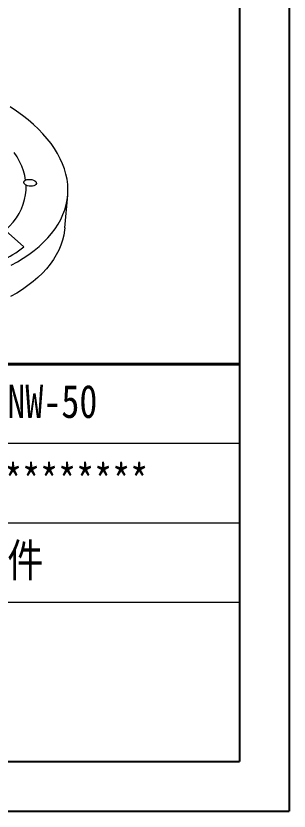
# Model space of a CAD drawing. Header units: inches. Extents: x -1125 to 2189, y 556 to 1115.
# Drawn here: x 1483.2 to 1556.2, y 557.2 to 769.7 of the extents above; entities that cross this region are included whole.
import ezdxf

# ---------------------------------------------------------------- set-up
doc = ezdxf.new("R2010")
doc.units = ezdxf.units.IN
doc.layers.add('文字', color=81, linetype='Continuous')
doc.layers.add('粗实线', color=7, linetype='Continuous', lineweight=30)
doc.layers.add('细实线', color=3, linetype='Continuous', lineweight=9)
doc.styles.add('宋体', font='', dxfattribs={"width": 0.8, "height": 3.5})
doc.styles.get('宋体').set_extended_font_data('SimSun')

msp = doc.modelspace()

# ---------------------------------------------------------------- linework, layer by layer
for p, q in [((1556.215, 1114.584), (1556.215, 557.2)), ((1542.944, 1101.313), (1542.944, 570.471)), ((794.458, 570.471), (1542.944, 570.471)), ((767.916, 557.2), (1556.215, 557.2))]:
    msp.add_line(p, q)
at = {"color": 7, "linetype": 'Continuous', "lineweight": 15}
for p, q in [((1496.317, 713.047), (1497.071, 721.725)), ((1480.472, 712.364), (1485.377, 707.931))]:
    msp.add_line(p, q, dxfattribs=at)
at = {"color": 7, "linetype": 'Continuous', "lineweight": 15, "flags": 128}
for points in [[(1481.964, 703.041), (1483.631, 703.963), (1485.214, 704.93), (1486.709, 705.939), (1488.113, 706.988), (1489.424, 708.075), (1490.639, 709.199), (1491.755, 710.357), (1492.771, 711.546), (1493.685, 712.765), (1494.494, 714.011), (1495.197, 715.282), (1495.794, 716.575), (1496.281, 717.887), (1496.66, 719.217), (1496.928, 720.561), (1497.086, 721.917), (1497.133, 723.283), (1497.069, 724.654), (1496.894, 726.03), (1496.609, 727.407), (1496.213, 728.783), (1495.709, 730.155), (1495.096, 731.519), (1494.376, 732.875), (1493.551, 734.218), (1492.621, 735.546), (1491.59, 736.857), (1490.458, 738.149), (1489.228, 739.418), (1487.903, 740.662), (1486.484, 741.878), (1484.976, 743.066), (1483.38, 744.221), (1481.7, 745.342)], [(1485.828, 725.783), (1485.597, 727.031), (1485.253, 728.278), (1484.797, 729.521), (1484.231, 730.757), (1483.556, 731.983), (1482.773, 733.196)], [(1485.828, 725.783), (1486.188, 725.912), (1486.61, 725.979), (1487.061, 725.979), (1487.51, 725.912), (1487.923, 725.783), (1488.27, 725.602), (1488.524, 725.381), (1488.668, 725.138), (1488.691, 724.889), (1488.591, 724.654), (1488.375, 724.449), (1488.059, 724.29), (1487.668, 724.189), (1487.228, 724.152), (1486.773, 724.183), (1486.337, 724.28), (1485.951, 724.434)], [(1480.472, 712.364), (1481.543, 713.45), (1482.504, 714.57), (1483.35, 715.723), (1484.081, 716.906), (1484.695, 718.114), (1485.189, 719.346), (1485.563, 720.597), (1485.814, 721.864), (1485.944, 723.144), (1485.951, 724.434)], [(1496.317, 713.047), (1496.248, 712.397), (1496.021, 711.045), (1495.683, 709.706), (1495.235, 708.384), (1494.677, 707.08), (1494.012, 705.798), (1493.239, 704.54), (1492.361, 703.308), (1491.38, 702.104), (1490.297, 700.932), (1489.114, 699.793), (1487.834, 698.69), (1486.459, 697.625), (1484.992, 696.599), (1483.436, 695.615), (1481.793, 694.675)]]:
    msp.add_lwpolyline(points, dxfattribs=at)
at = {"color": 7, "linetype": 'Continuous', "lineweight": 15}
msp.add_arc((1458.559, 743.716), 44.719, 288.62861, 306.84902, dxfattribs=at)
msp.add_open_spline([(1485.951, 724.434), (1485.862, 724.482), (1485.781, 724.533), (1485.638, 724.643), (1485.575, 724.702), (1485.472, 724.824), (1485.432, 724.886), (1485.373, 725.012), (1485.355, 725.077), (1485.344, 725.202), (1485.35, 725.265), (1485.386, 725.386), (1485.416, 725.444), (1485.497, 725.554), (1485.55, 725.606), (1485.675, 725.701), (1485.746, 725.744), (1485.828, 725.783)], degree=3, knots=[0, 0, 0, 0, 0.125, 0.125, 0.25, 0.25, 0.375, 0.375, 0.5, 0.5, 0.625, 0.625, 0.75, 0.75, 0.875, 0.875, 1, 1, 1, 1], dxfattribs=at)
at = {"layer": '粗实线', "color": 7, "lineweight": 40}
msp.add_line((1542.944, 676.64), (1224.439, 676.64), dxfattribs=at)
at = {"layer": '细实线', "color": 7}
for p, q in [((1542.944, 655.406), (1383.692, 655.406)), ((1542.944, 634.172), (1383.692, 634.172)), ((1542.944, 612.939), (1065.187, 612.939))]:
    msp.add_line(p, q, dxfattribs=at)

# ---------------------------------------------------------------- texts
at = {"layer": '文字', "color": 0, "char_height": 7.96262, "width": 92.05688, "attachment_point": 1, "style": '宋体'}
for s, insert in [('{\\H1.111x;AK-NW-50}', (1466.485, 671.093)), ('{\\H1.111x;**************}', (1451.169, 649.86)), ('{\\H1.111x;N件}', (1476.117, 628.626))]:
    msp.add_mtext(s, dxfattribs=dict(at, insert=insert))

doc.saveas('drawing.dxf')
